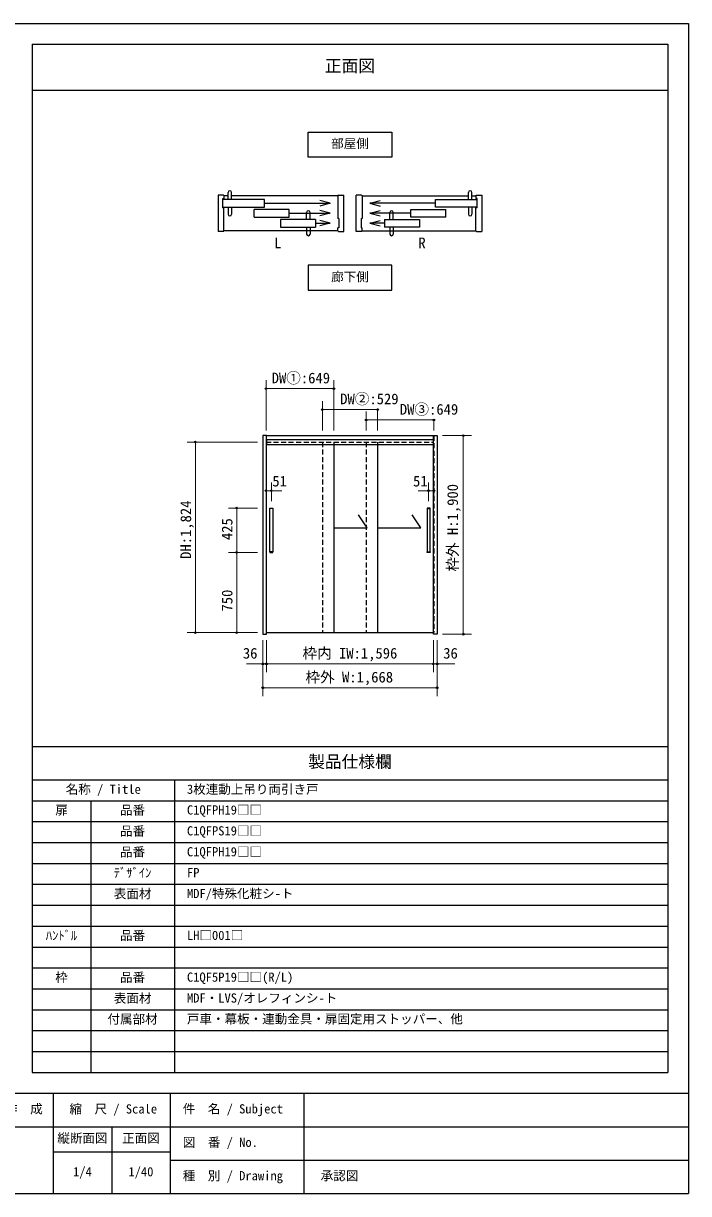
# Model space of a CAD drawing. Units: millimetres on the paper, enlarged 4 times, with parts at other scales. Extents: x -800 to 800, y -560 to 560.
# Drawn here: x 164 to 800, y -560 to 560 of the extents above; entities that cross this region are included whole.
import ezdxf
from ezdxf.enums import TextEntityAlignment as Align

# ---------------------------------------------------------------- set-up
doc = ezdxf.new("R2010")
doc.units = ezdxf.units.MM
doc.header["$LTSCALE"] = 4
doc.header["$PDMODE"] = 32
doc.header["$PDSIZE"] = 1.6
doc.linetypes.add('CHAIN_DOUBLE_DASH', pattern=[23.5, 12, -1.5, 3.5, -1.5, 3.5, -1.5])
doc.linetypes.add('DASHED1', pattern=[1.8, 1.2, -0.6])
doc.layers.add('0-0', color=7, linetype='Continuous', lineweight=25)
doc.layers.add('1-0', color=7, linetype='Continuous', lineweight=25)
doc.styles.add('ＭＳ ゴシック', font='')
doc.styles.get('ＭＳ ゴシック').set_extended_font_data('MS Gothic')

msp = doc.modelspace()

# ---------------------------------------------------------------- linework, layer by layer
at = {"layer": '0-0'}
for p, q in [((172, 540), (780, 540)), ((780, 540), (780, -444)), ((172, 496), (780, 496)), ((172, -132), (780, -132)), ((172, -164), (780, -164)), ((308, -164), (308, -444)), ((172, -184), (780, -184)), ((228, -184), (228, -444)), ((172, -204), (780, -204)), ((172, -224), (780, -224)), ((172, -244), (780, -244)), ((172, -264), (780, -264)), ((172, -284), (780, -284)), ((172, -304), (780, -304)), ((172, -324), (780, -324)), ((172, -344), (780, -344)), ((172, -364), (780, -364)), ((172, -384), (780, -384)), ((172, -404), (780, -404)), ((172, -424), (780, -424)), ((-800, -464), (800, -464)), ((192, -464), (192, -560)), ((304, -464), (304, -560)), ((432, -464), (432, -560)), ((-476, -496), (800, -496)), ((248, -496), (248, -560)), ((192, -520), (304, -520)), ((304, -528), (800, -528)), ((-800, -560), (800, -560))]:
    msp.add_line(p, q, dxfattribs=at)
for points in [[(-800, 560), (800, 560), (800, -560)], [(172, 540), (172, -444), (780, -444)]]:
    msp.add_lwpolyline(points, dxfattribs=at)
at = {"layer": '1-0'}
for p, q in [((349.76, 395.702), (349.76, 360.813)), ((354.879, 395.702), (349.76, 395.702)), ((354.323, 383.369), (354.323, 392.258)), ((354.323, 392.258), (355.435, 392.258)), ((355.435, 395.146), (354.879, 395.702)), ((355.435, 395.146), (355.435, 392.258)), ((359.323, 395.035), (355.435, 395.035)), ((359.323, 391.48), (359.323, 398.146)), ((362.657, 391.48), (362.657, 398.146)), ((464.286, 395.035), (362.657, 395.035)), ((464.881, 395.702), (470, 395.702)), ((470, 360.813), (470, 395.702)), ((482, 360.813), (482, 395.702)), ((487.119, 395.702), (482, 395.702)), ((487.714, 395.035), (589.343, 395.035)), ((589.343, 391.48), (589.343, 398.146)), ((592.677, 391.48), (592.677, 398.146)), ((592.677, 395.035), (596.565, 395.035)), ((596.565, 395.146), (597.121, 395.702)), ((596.565, 395.146), (596.565, 392.258)), ((597.677, 392.258), (596.565, 392.258)), ((597.121, 395.702), (602.24, 395.702)), ((597.677, 383.369), (597.677, 392.258)), ((602.24, 395.702), (602.24, 360.813)), ((394.323, 391.48), (354.284, 391.48)), ((354.284, 384.146), (394.323, 384.146)), ((354.323, 383.369), (355.435, 383.369)), ((355.435, 361.369), (355.435, 383.369)), ((359.323, 384.146), (359.323, 377.48)), ((362.657, 384.146), (362.657, 377.48)), ((384.323, 374.591), (384.323, 381.924)), ((417.657, 381.924), (384.323, 381.924)), ((394.323, 384.146), (394.323, 391.48)), ((394.323, 387.813), (456.905, 387.813)), ((417.657, 374.591), (417.657, 381.924)), ((456.905, 387.813), (447.246, 390.401)), ((456.905, 387.813), (447.246, 385.225)), ((456.905, 378.258), (447.246, 380.846)), ((495.095, 387.813), (504.754, 390.401)), ((495.095, 387.813), (504.754, 385.225)), ((557.677, 387.813), (495.095, 387.813)), ((495.095, 378.258), (504.754, 380.846)), ((534.343, 381.924), (567.677, 381.924)), ((534.343, 374.591), (534.343, 381.924)), ((557.677, 391.48), (597.716, 391.48)), ((557.677, 384.146), (557.677, 391.48)), ((597.716, 384.146), (557.677, 384.146)), ((567.677, 374.591), (567.677, 381.924)), ((589.343, 384.146), (589.343, 377.48)), ((592.677, 384.146), (592.677, 377.48)), ((596.565, 361.369), (596.565, 383.369)), ((597.677, 383.369), (596.565, 383.369)), ((384.323, 374.591), (417.657, 374.591)), ((442.906, 372.369), (409.573, 372.369)), ((417.657, 378.258), (456.905, 378.258)), ((434.533, 372.369), (434.533, 379.035)), ((437.867, 372.369), (437.867, 379.035)), ((442.906, 372.369), (442.906, 365.035)), ((456.905, 378.258), (447.246, 375.669)), ((456.905, 368.702), (447.246, 371.29)), ((465.437, 373.146), (464.325, 373.146)), ((465.437, 373.146), (465.437, 364.258)), ((486.563, 373.146), (486.563, 364.258)), ((486.563, 373.146), (487.675, 373.146)), ((495.095, 378.258), (504.754, 375.669)), ((534.343, 378.258), (495.095, 378.258)), ((495.095, 368.702), (504.754, 371.29)), ((509.094, 372.369), (509.094, 365.035)), ((509.094, 372.369), (542.427, 372.369)), ((514.133, 372.369), (514.133, 379.035)), ((517.467, 372.369), (517.467, 379.035)), ((567.677, 374.591), (534.343, 374.591)), ((354.879, 360.813), (349.76, 360.813)), ((354.879, 360.813), (355.435, 361.369)), ((464.286, 361.48), (355.435, 361.48)), ((434.533, 365.035), (434.533, 358.369)), ((437.867, 365.035), (437.867, 358.369)), ((442.906, 368.702), (456.905, 368.702)), ((456.905, 368.702), (447.246, 366.114)), ((464.325, 361.369), (464.325, 364.258)), ((465.437, 364.258), (464.325, 364.258)), ((464.325, 361.369), (464.881, 360.813)), ((464.881, 360.813), (470, 360.813)), ((487.119, 360.813), (482, 360.813)), ((486.563, 364.258), (487.675, 364.258)), ((487.675, 361.369), (487.119, 360.813)), ((487.675, 361.369), (487.675, 364.258)), ((487.714, 361.48), (596.565, 361.48)), ((495.095, 368.702), (504.754, 366.114)), ((509.094, 368.702), (495.095, 368.702)), ((514.133, 365.035), (514.133, 358.369)), ((517.467, 365.035), (517.467, 358.369)), ((597.121, 360.813), (596.565, 361.369)), ((597.121, 360.813), (602.24, 360.813)), ((392.61, 165.433), (392.61, -24.567)), ((396.21, 165.433), (555.81, 165.433)), ((396.21, 161.833), (396.21, 156.833)), ((396.21, 161.833), (555.81, 161.833)), ((396.21, 156.833), (555.81, 156.833)), ((460.611, 159.333), (460.611, -23.067)), ((502.461, 159.333), (502.461, -23.067)), ((555.81, -24.567), (555.81, 165.433)), ((399.311, 54.233), (399.311, 95.633)), ((402.311, 95.633), (402.311, 54.233)), ((549.711, 95.633), (549.711, 54.233)), ((552.711, 54.233), (552.711, 95.633)), ((392.61, -24.567), (396.21, -24.567)), ((395.711, -23.067), (556.31, -23.067)), ((559.41, -24.567), (555.81, -24.567))]:
    msp.add_line(p, q, dxfattribs=at)
at = {"layer": '1-0', "color": 4, "lineweight": 9}
for p, q in [((395.71, 218.433), (395.71, 170.433)), ((460.611, 218.433), (460.611, 170.433)), ((395.71, 210.433), (460.611, 210.433)), ((449.561, 198.433), (449.561, 170.433)), ((449.561, 190.433), (502.461, 190.433)), ((502.461, 190.433), (502.461, 170.433)), ((491.411, 188.433), (491.411, 170.433)), ((491.411, 180.433), (556.311, 180.433)), ((556.311, 180.433), (556.311, 170.433)), ((320.098, 159.333), (387.577, 159.333)), ((328.098, -23.067), (328.098, 159.333)), ((592.41, 165.433), (564.41, 165.433)), ((584.41, -24.567), (584.41, 165.433)), ((395.711, 120.733), (395.711, 102.733)), ((395.711, 112.733), (410.811, 112.733)), ((400.811, 120.733), (400.811, 102.733)), ((556.311, 112.733), (541.21, 112.733)), ((551.21, 120.733), (551.21, 102.733)), ((556.311, 120.733), (556.311, 102.733)), ((359.61, 96.183), (387.577, 96.183)), ((367.61, 53.683), (367.61, 96.183)), ((359.61, 53.683), (387.577, 53.683)), ((367.61, -23.067), (367.61, 53.683)), ((320.098, -23.067), (387.577, -23.067)), ((359.61, -23.067), (387.577, -23.067)), ((392.61, -61.023), (392.61, -30.165)), ((396.21, -61.023), (396.21, -30.165)), ((555.81, -61.023), (555.81, -30.165)), ((559.41, -61.023), (559.41, -30.165)), ((592.41, -24.567), (564.41, -24.567)), ((376.939, -53.023), (396.21, -53.023)), ((392.61, -83.88), (392.61, -53.023)), ((396.21, -53.023), (555.81, -53.023)), ((555.81, -53.023), (576.461, -53.023)), ((559.41, -83.88), (559.41, -53.023)), ((392.61, -75.88), (559.41, -75.88))]:
    msp.add_line(p, q, dxfattribs=at)
at = {"layer": '1-0', "linetype": 'DASHED1'}
for p, q in [((395.71, 165.433), (395.711, -23.067)), ((395.71, 159.333), (556.311, 159.333)), ((449.561, 159.333), (449.561, -23.067)), ((491.411, 159.333), (491.411, -23.067)), ((556.311, 165.433), (556.311, -23.067))]:
    msp.add_line(p, q, dxfattribs=at)
at = {"layer": '1-0', "linetype": 'CHAIN_DOUBLE_DASH'}
for p, q in [((492.457, 77.333), (484.224, 89.709)), ((543.695, 77.333), (535.462, 89.709)), ((460.611, 77.333), (492.457, 77.333)), ((502.461, 77.333), (543.695, 77.333))]:
    msp.add_line(p, q, dxfattribs=at)
at = {"layer": '1-0'}
for points in [[(436, 456), (516, 456), (516, 432), (436, 432)], [(436, 304.526), (516, 304.526), (516, 328.526), (436, 328.526)], [(399.311, 96.183), (402.311, 96.183), (402.311, 95.633), (399.311, 95.633)], [(552.711, 96.183), (549.711, 96.183), (549.711, 95.633), (552.711, 95.633)], [(402.311, 54.233), (399.311, 54.233), (399.311, 53.683), (402.311, 53.683)], [(549.711, 54.233), (552.711, 54.233), (552.711, 53.683), (549.711, 53.683)]]:
    msp.add_lwpolyline(points, close=True, dxfattribs=at)
for points in [[(464.881, 395.702), (464.325, 395.146), (464.325, 373.146)], [(487.119, 395.702), (487.675, 395.146), (487.675, 373.146)], [(409.573, 372.369), (409.573, 365.035), (442.906, 365.035)], [(542.427, 372.369), (542.427, 365.035), (509.094, 365.035)], [(396.21, -24.567), (396.21, 165.433), (392.61, 165.433)], [(555.81, 165.433), (559.41, 165.433), (559.41, -24.567)]]:
    msp.add_lwpolyline(points, dxfattribs=at)
for centre, start, end in [((360.99, 398.146), 0, 180), ((591.01, 398.146), 0, 180), ((360.99, 377.48), 180, 0), ((436.2, 379.035), 0, 180), ((515.8, 379.035), 0, 180), ((591.01, 377.48), 180, 0), ((436.2, 358.369), 180, 0), ((515.8, 358.369), 180, 0)]:
    msp.add_arc(centre, 1.667, start, end, dxfattribs=at)
at = {"layer": '1-0', "color": 4}
for p in [(395.71, 210.433), (460.611, 210.433), (449.561, 190.433), (502.461, 190.433), (491.411, 180.433), (556.311, 180.433), (328.098, 159.333), (584.41, 165.433), (395.711, 112.733), (400.811, 112.733), (551.21, 112.733), (556.311, 112.733), (367.61, 96.183), (367.61, 53.683), (328.098, -23.067), (367.61, -23.067), (584.41, -24.567), (392.61, -53.023), (396.21, -53.023), (555.81, -53.023), (559.41, -53.023), (392.61, -75.88), (559.41, -75.88)]:
    msp.add_point(p, dxfattribs=at)

# ---------------------------------------------------------------- texts
at = {"layer": '0-0', "style": 'ＭＳ ゴシック'}
for s, height, p in [('正面図', 11.73, (452, 510)), ('製品仕様欄', 11.73, (436, -155.963)), ('名称 / Title', 8.798, (204, -180)), ('3枚連動上吊り両引き戸', 8.798, (320, -180)), ('扉', 8.798, (194, -200)), ('品番', 8.798, (256, -200)), ('C1QFPH19□□', 8.798, (320, -199.84)), ('品番', 8.798, (256, -220)), ('C1QFPS19□□', 8.798, (320, -219.84)), ('品番', 8.798, (256, -240)), ('C1QFPH19□□', 8.798, (320, -239.84)), ('ﾃﾞｻﾞｲﾝ', 8.798, (250, -260)), ('FP', 8.798, (320, -259.84)), ('表面材', 8.798, (250, -280)), ('MDF/特殊化粧シ-ト', 8.798, (320, -279.84)), ('ﾊﾝﾄﾞﾙ', 8.798, (185, -320)), ('品番', 8.798, (256, -320)), ('LH□001□', 8.798, (320, -319.84)), ('枠', 8.798, (194, -360)), ('品番', 8.798, (256, -360)), ('C1QF5P19□□(R/L)', 8.798, (320, -359.84)), ('表面材', 8.798, (250, -380)), ('MDF・LVS/オレフィンシ-ト', 8.798, (320, -379.84)), ('付属部材', 8.798, (244, -400)), ('戸車・幕板・連動金具・扉固定用ストッパー、他', 8.798, (320, -399.84)), ('作\u3000成', 8.798, (146, -485.92)), ('縮\u3000尺 / Scale', 8.798, (207.579, -486)), ('件\u3000名 / Subject', 8.798, (316, -485.919)), ('縦断面図', 8.798, (196, -513.968)), ('正面図', 8.798, (258, -513.968)), ('図\u3000番 / No.', 8.798, (316, -517.919)), ('1/4', 8.798, (211, -546.097)), ('1/40', 8.798, (264, -546.097)), ('種\u3000別 / Drawing', 8.798, (316, -549.919)), ('承認図', 8.798, (448, -549.919))]:
    msp.add_text(s, height=height, dxfattribs=at).set_placement(p, align=Align.BOTTOM_LEFT)
at = {"layer": '1-0', "style": 'ＭＳ ゴシック'}
for s, height, p in [('部屋側', 8.798, (458, 438)), ('L', 10.26, (403.521, 341.743)), ('R', 10.26, (541.433, 341.743)), ('廊下側', 8.798, (458, 310.526)), ('DW①:649', 10.26, (401.06, 212.433)), ('DW②:529', 10.26, (466.642, 192.433)), ('DW③:649', 10.26, (523.726, 182.433)), ('51', 10.26, (401.701, 113.733)), ('51', 10.26, (536.32, 113.733)), ('36', 10.26, (373.52, -51.023)), ('枠内 IW:1,596', 10.26, (430.51, -51.023)), ('36', 10.26, (565.219, -51.023)), ('枠外 W:1,668', 10.26, (433.41, -73.88))]:
    msp.add_text(s, height=height, dxfattribs=at).set_placement(p, align=Align.BOTTOM_LEFT)
for s, p in [('枠外 H:1,900', (582.41, 35.333)), ('DH:1,824', (327.098, 47.483)), ('425', (366.61, 65.483)), ('750', (366.61, -2.892))]:
    msp.add_text(s, height=10.26, rotation=90, dxfattribs=at).set_placement(p, align=Align.BOTTOM_LEFT)

doc.saveas('drawing.dxf')
